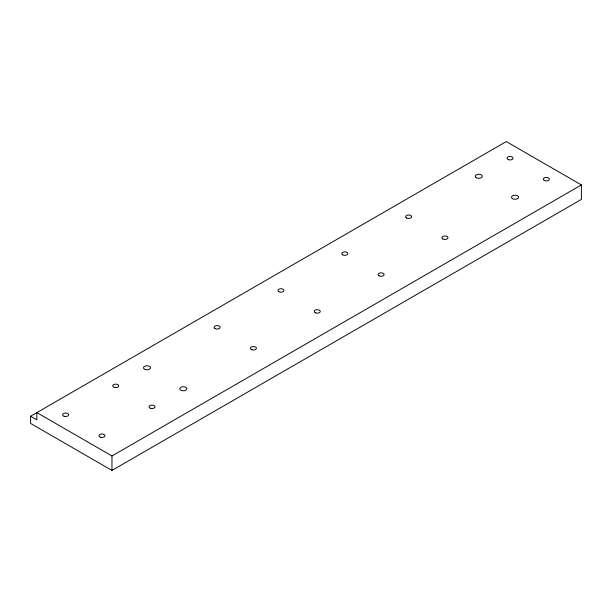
<?xml version="1.0" encoding="UTF-8"?>
<svg xmlns="http://www.w3.org/2000/svg" width="612" height="612" viewBox="0 0 612 612"><rect width="100%" height="100%" fill="white"/><g stroke="black" fill="none" stroke-linecap="round" stroke-linejoin="round"><path stroke-width="0.92" d="M30.6 416.214L506.292 141.579L581.4 184.939L581.4 199.397L111.965 470.421L30.6 423.443L30.6 416.214L36.858 419.832L36.858 412.603L111.965 455.963L581.4 184.939M111.965 455.963L111.965 470.421M100.452 437.236A3.006 1.737 0 0 0 104.966 435.729A3.006 1.737 0 0 0 100.452 434.222A3.006 1.737 0 0 0 100.452 437.236M150.521 408.326A3.006 1.737 0 0 0 155.035 406.819A3.006 1.737 0 0 0 150.521 405.312A3.006 1.737 0 0 0 150.521 408.326M114.222 387.365A3.006 1.737 0 0 0 118.736 385.858A3.006 1.737 0 0 0 114.222 384.359A3.006 1.737 0 0 0 114.222 387.365M181.55 390.525A3.542 2.043 0 0 0 186.859 388.75A3.542 2.043 0 0 0 181.55 386.983A3.542 2.043 0 0 0 181.55 390.525M145.251 369.564A3.542 2.043 0 0 0 150.56 367.797A3.542 2.043 0 0 0 145.251 366.022A3.542 2.043 0 0 0 145.251 369.564M251.922 349.781A3.006 1.737 0 0 0 256.436 348.282A3.006 1.737 0 0 0 251.922 346.774A3.006 1.737 0 0 0 251.922 349.781M64.145 416.275A3.006 1.737 0 0 0 68.659 414.768A3.006 1.737 0 0 0 64.145 413.268A3.006 1.737 0 0 0 64.145 416.275M214.996 328.552A3.006 1.737 0 0 0 220.029 327.772A3.006 1.737 0 0 0 216.342 325.645A3.006 1.737 0 0 0 214.996 328.552M544.221 180.387A3.006 1.737 0 0 0 549.255 179.607A3.006 1.737 0 0 0 545.567 177.48A3.006 1.737 0 0 0 544.221 180.387M508.541 159.709A3.006 1.737 0 0 0 513.055 158.202A3.006 1.737 0 0 0 508.541 156.695A3.006 1.737 0 0 0 508.541 159.709M476.251 177.717A3.542 2.043 0 0 0 482.172 176.799A3.542 2.043 0 0 0 477.834 174.298A3.542 2.043 0 0 0 476.251 177.717M512.55 198.678A3.542 2.043 0 0 0 518.471 197.76A3.542 2.043 0 0 0 514.134 195.251A3.542 2.043 0 0 0 512.55 198.678M442.82 238.932A3.006 1.737 0 0 0 447.862 238.152A3.006 1.737 0 0 0 444.174 236.025A3.006 1.737 0 0 0 442.82 238.932M406.521 217.971A3.006 1.737 0 0 0 411.555 217.191A3.006 1.737 0 0 0 407.867 215.064A3.006 1.737 0 0 0 406.521 217.971M379.004 275.798A3.006 1.737 0 0 0 384.022 274.995A3.006 1.737 0 0 0 380.304 272.883A3.006 1.737 0 0 0 379.004 275.798M342.72 254.852A3.006 1.737 0 0 0 347.731 254.018A3.006 1.737 0 0 0 343.975 251.93A3.006 1.737 0 0 0 342.72 254.852M315.761 312.923A3.006 1.737 0 0 0 320.275 311.424A3.006 1.737 0 0 0 315.761 309.917A3.006 1.737 0 0 0 315.761 312.923M278.873 291.71A3.006 1.737 0 0 0 283.884 290.884A3.006 1.737 0 0 0 280.135 288.788A3.006 1.737 0 0 0 278.873 291.71"/></g></svg>
